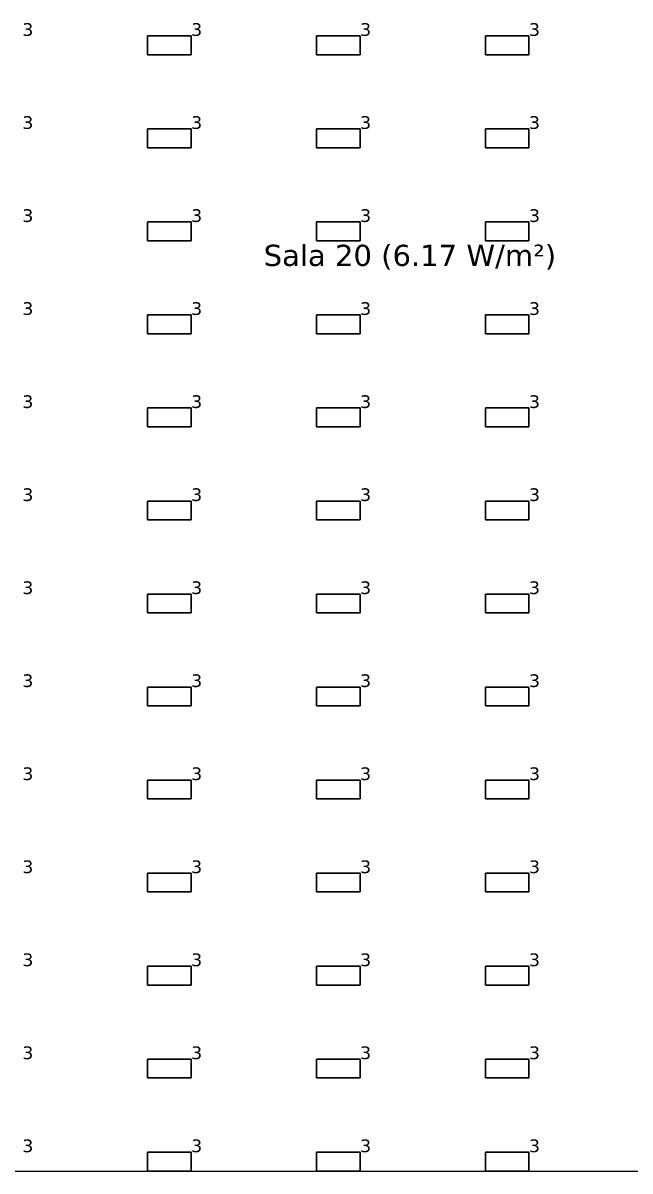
# Model space of a CAD drawing. Header units: inches. Extents: x 28 to 141, y 59 to 110.
# Drawn here: x 57.48 to 66.08, y 59.29 to 75.56 of the extents above; entities that cross this region are included whole.
import ezdxf

# ---------------------------------------------------------------- set-up
doc = ezdxf.new("R2010")
doc.units = ezdxf.units.IN
doc.header["$MEASUREMENT"] = 0
for name, color, linetype, true_color in [('DLX_BLD1_CALC', 3, 'Continuous', 0x00ff00), ('DLX_BLD1_DESC', 7, 'Continuous', 0x969696), ('DLX_BLD1_LUM', 7, 'Continuous', 0xffd400), ('DLX_BLD1_LUMKEY_IDX', 7, 'Continuous', 0x969696)]:
    doc.layers.add(name, color=color, linetype=linetype, true_color=true_color)
doc.styles.add('TableTextStyle', font='')
doc.styles.get('TableTextStyle').set_extended_font_data('VERDANA.TTF')

msp = doc.modelspace()

# ---------------------------------------------------------------- linework, layer by layer
at = {"layer": 'DLX_BLD1_CALC'}
msp.add_polyline3d([(45.358, 59.295, 0), (83.4, 59.295, 0)], dxfattribs=at)
at = {"layer": 'DLX_BLD1_LUM'}
for points in [[(59.243, 75.108, 0), (59.243, 75.375, 0)], [(59.243, 75.375, 0), (59.243, 75.375, 0)], [(59.243, 75.375, 0), (59.243, 75.108, 0)], [(59.243, 75.375, 0), (59.86, 75.375, 0)], [(59.86, 75.375, 0), (59.243, 75.375, 0)], [(59.243, 75.375, 0), (59.243, 75.375, 0)], [(59.243, 75.375, 0), (59.243, 75.108, 0)], [(59.86, 75.375, 0), (59.243, 75.375, 0)], [(59.243, 75.108, 0), (59.243, 75.375, 0)], [(59.243, 75.375, 0), (59.86, 75.375, 0)], [(59.86, 75.375, 0), (59.86, 75.108, 0)], [(59.86, 75.108, 0), (59.86, 75.375, 0)], [(59.86, 75.375, 0), (59.86, 75.375, 0)], [(59.86, 75.375, 0), (59.86, 75.375, 0)], [(59.86, 75.108, 0), (59.86, 75.375, 0)], [(59.86, 75.375, 0), (59.86, 75.108, 0)], [(61.637, 75.108, 0), (61.637, 75.375, 0)], [(61.637, 75.375, 0), (61.637, 75.375, 0)], [(61.637, 75.375, 0), (61.637, 75.108, 0)], [(61.637, 75.375, 0), (62.254, 75.375, 0)], [(62.254, 75.375, 0), (61.637, 75.375, 0)], [(61.637, 75.375, 0), (61.637, 75.375, 0)], [(61.637, 75.375, 0), (61.637, 75.108, 0)], [(62.254, 75.375, 0), (61.637, 75.375, 0)], [(61.637, 75.108, 0), (61.637, 75.375, 0)], [(61.637, 75.375, 0), (62.254, 75.375, 0)], [(62.254, 75.375, 0), (62.254, 75.108, 0)], [(62.254, 75.108, 0), (62.254, 75.375, 0)], [(62.254, 75.375, 0), (62.254, 75.375, 0)], [(62.254, 75.375, 0), (62.254, 75.375, 0)], [(62.254, 75.108, 0), (62.254, 75.375, 0)], [(62.254, 75.375, 0), (62.254, 75.108, 0)], [(64.03, 75.108, 0), (64.03, 75.375, 0)], [(64.03, 75.375, 0), (64.03, 75.375, 0)], [(64.03, 75.375, 0), (64.03, 75.108, 0)], [(64.03, 75.375, 0), (64.647, 75.375, 0)], [(64.647, 75.375, 0), (64.03, 75.375, 0)], [(64.03, 75.375, 0), (64.03, 75.375, 0)], [(64.03, 75.375, 0), (64.03, 75.108, 0)], [(64.647, 75.375, 0), (64.03, 75.375, 0)], [(64.03, 75.108, 0), (64.03, 75.375, 0)], [(64.03, 75.375, 0), (64.647, 75.375, 0)], [(64.647, 75.375, 0), (64.647, 75.108, 0)], [(64.647, 75.108, 0), (64.647, 75.375, 0)], [(64.647, 75.375, 0), (64.647, 75.375, 0)], [(64.647, 75.375, 0), (64.647, 75.375, 0)], [(64.647, 75.108, 0), (64.647, 75.375, 0)], [(64.647, 75.375, 0), (64.647, 75.108, 0)], [(59.86, 75.108, 0), (59.243, 75.108, 0)], [(59.243, 75.108, 0), (59.243, 75.108, 0)], [(59.243, 75.108, 0), (59.86, 75.108, 0)], [(59.243, 75.108, 0), (59.243, 75.108, 0)], [(59.243, 75.108, 0), (59.86, 75.108, 0)], [(59.86, 75.108, 0), (59.243, 75.108, 0)], [(59.86, 75.108, 0), (59.86, 75.108, 0)], [(59.86, 75.108, 0), (59.86, 75.108, 0)], [(62.254, 75.108, 0), (61.637, 75.108, 0)], [(61.637, 75.108, 0), (61.637, 75.108, 0)], [(61.637, 75.108, 0), (62.254, 75.108, 0)], [(61.637, 75.108, 0), (61.637, 75.108, 0)], [(61.637, 75.108, 0), (62.254, 75.108, 0)], [(62.254, 75.108, 0), (61.637, 75.108, 0)], [(62.254, 75.108, 0), (62.254, 75.108, 0)], [(62.254, 75.108, 0), (62.254, 75.108, 0)], [(64.647, 75.108, 0), (64.03, 75.108, 0)], [(64.03, 75.108, 0), (64.03, 75.108, 0)], [(64.03, 75.108, 0), (64.647, 75.108, 0)], [(64.03, 75.108, 0), (64.03, 75.108, 0)], [(64.03, 75.108, 0), (64.647, 75.108, 0)], [(64.647, 75.108, 0), (64.03, 75.108, 0)], [(64.647, 75.108, 0), (64.647, 75.108, 0)], [(64.647, 75.108, 0), (64.647, 75.108, 0)], [(59.243, 73.79, 0), (59.243, 74.057, 0)], [(59.243, 74.057, 0), (59.243, 74.057, 0)], [(59.243, 74.057, 0), (59.243, 73.79, 0)], [(59.243, 74.057, 0), (59.86, 74.057, 0)], [(59.86, 74.057, 0), (59.243, 74.057, 0)], [(59.243, 74.057, 0), (59.243, 74.057, 0)], [(59.243, 74.057, 0), (59.243, 73.79, 0)], [(59.86, 74.057, 0), (59.243, 74.057, 0)], [(59.243, 73.79, 0), (59.243, 74.057, 0)], [(59.243, 74.057, 0), (59.86, 74.057, 0)], [(59.86, 74.057, 0), (59.86, 73.79, 0)], [(59.86, 73.79, 0), (59.86, 74.057, 0)], [(59.86, 74.057, 0), (59.86, 74.057, 0)], [(59.86, 74.057, 0), (59.86, 74.057, 0)], [(59.86, 73.79, 0), (59.86, 74.057, 0)], [(59.86, 74.057, 0), (59.86, 73.79, 0)], [(61.637, 73.79, 0), (61.637, 74.057, 0)], [(61.637, 74.057, 0), (61.637, 74.057, 0)], [(61.637, 74.057, 0), (61.637, 73.79, 0)], [(61.637, 74.057, 0), (62.254, 74.057, 0)], [(62.254, 74.057, 0), (61.637, 74.057, 0)], [(61.637, 74.057, 0), (61.637, 74.057, 0)], [(61.637, 74.057, 0), (61.637, 73.79, 0)], [(62.254, 74.057, 0), (61.637, 74.057, 0)], [(61.637, 73.79, 0), (61.637, 74.057, 0)], [(61.637, 74.057, 0), (62.254, 74.057, 0)], [(62.254, 74.057, 0), (62.254, 73.79, 0)], [(62.254, 73.79, 0), (62.254, 74.057, 0)], [(62.254, 74.057, 0), (62.254, 74.057, 0)], [(62.254, 74.057, 0), (62.254, 74.057, 0)], [(62.254, 73.79, 0), (62.254, 74.057, 0)], [(62.254, 74.057, 0), (62.254, 73.79, 0)], [(64.03, 73.79, 0), (64.03, 74.057, 0)], [(64.03, 74.057, 0), (64.03, 74.057, 0)], [(64.03, 74.057, 0), (64.03, 73.79, 0)], [(64.03, 74.057, 0), (64.647, 74.057, 0)], [(64.647, 74.057, 0), (64.03, 74.057, 0)], [(64.03, 74.057, 0), (64.03, 74.057, 0)], [(64.03, 74.057, 0), (64.03, 73.79, 0)], [(64.647, 74.057, 0), (64.03, 74.057, 0)], [(64.03, 73.79, 0), (64.03, 74.057, 0)], [(64.03, 74.057, 0), (64.647, 74.057, 0)], [(64.647, 74.057, 0), (64.647, 73.79, 0)], [(64.647, 73.79, 0), (64.647, 74.057, 0)], [(64.647, 74.057, 0), (64.647, 74.057, 0)], [(64.647, 74.057, 0), (64.647, 74.057, 0)], [(64.647, 73.79, 0), (64.647, 74.057, 0)], [(64.647, 74.057, 0), (64.647, 73.79, 0)], [(59.86, 73.79, 0), (59.243, 73.79, 0)], [(59.243, 73.79, 0), (59.243, 73.79, 0)], [(59.243, 73.79, 0), (59.86, 73.79, 0)], [(59.243, 73.79, 0), (59.243, 73.79, 0)], [(59.243, 73.79, 0), (59.86, 73.79, 0)], [(59.86, 73.79, 0), (59.243, 73.79, 0)], [(59.86, 73.79, 0), (59.86, 73.79, 0)], [(59.86, 73.79, 0), (59.86, 73.79, 0)], [(62.254, 73.79, 0), (61.637, 73.79, 0)], [(61.637, 73.79, 0), (61.637, 73.79, 0)], [(61.637, 73.79, 0), (62.254, 73.79, 0)], [(61.637, 73.79, 0), (61.637, 73.79, 0)], [(61.637, 73.79, 0), (62.254, 73.79, 0)], [(62.254, 73.79, 0), (61.637, 73.79, 0)], [(62.254, 73.79, 0), (62.254, 73.79, 0)], [(62.254, 73.79, 0), (62.254, 73.79, 0)], [(64.647, 73.79, 0), (64.03, 73.79, 0)], [(64.03, 73.79, 0), (64.03, 73.79, 0)], [(64.03, 73.79, 0), (64.647, 73.79, 0)], [(64.03, 73.79, 0), (64.03, 73.79, 0)], [(64.03, 73.79, 0), (64.647, 73.79, 0)], [(64.647, 73.79, 0), (64.03, 73.79, 0)], [(64.647, 73.79, 0), (64.647, 73.79, 0)], [(64.647, 73.79, 0), (64.647, 73.79, 0)], [(59.243, 72.472, 0), (59.243, 72.739, 0)], [(59.243, 72.739, 0), (59.243, 72.739, 0)], [(59.243, 72.739, 0), (59.243, 72.472, 0)], [(59.243, 72.739, 0), (59.86, 72.739, 0)], [(59.86, 72.739, 0), (59.243, 72.739, 0)], [(59.243, 72.739, 0), (59.243, 72.739, 0)], [(59.243, 72.739, 0), (59.243, 72.472, 0)], [(59.86, 72.739, 0), (59.243, 72.739, 0)], [(59.243, 72.472, 0), (59.243, 72.739, 0)], [(59.243, 72.739, 0), (59.86, 72.739, 0)], [(59.86, 72.739, 0), (59.86, 72.472, 0)], [(59.86, 72.472, 0), (59.86, 72.739, 0)], [(59.86, 72.739, 0), (59.86, 72.739, 0)], [(59.86, 72.739, 0), (59.86, 72.739, 0)], [(59.86, 72.472, 0), (59.86, 72.739, 0)], [(59.86, 72.739, 0), (59.86, 72.472, 0)], [(61.637, 72.472, 0), (61.637, 72.739, 0)], [(61.637, 72.739, 0), (61.637, 72.739, 0)], [(61.637, 72.739, 0), (61.637, 72.472, 0)], [(61.637, 72.739, 0), (62.254, 72.739, 0)], [(62.254, 72.739, 0), (61.637, 72.739, 0)], [(61.637, 72.739, 0), (61.637, 72.739, 0)], [(61.637, 72.739, 0), (61.637, 72.472, 0)], [(62.254, 72.739, 0), (61.637, 72.739, 0)], [(61.637, 72.472, 0), (61.637, 72.739, 0)], [(61.637, 72.739, 0), (62.254, 72.739, 0)], [(62.254, 72.739, 0), (62.254, 72.472, 0)], [(62.254, 72.472, 0), (62.254, 72.739, 0)], [(62.254, 72.739, 0), (62.254, 72.739, 0)], [(62.254, 72.739, 0), (62.254, 72.739, 0)], [(62.254, 72.472, 0), (62.254, 72.739, 0)], [(62.254, 72.739, 0), (62.254, 72.472, 0)], [(64.03, 72.472, 0), (64.03, 72.739, 0)], [(64.03, 72.739, 0), (64.03, 72.739, 0)], [(64.03, 72.739, 0), (64.03, 72.472, 0)], [(64.03, 72.739, 0), (64.647, 72.739, 0)], [(64.647, 72.739, 0), (64.03, 72.739, 0)], [(64.03, 72.739, 0), (64.03, 72.739, 0)], [(64.03, 72.739, 0), (64.03, 72.472, 0)], [(64.647, 72.739, 0), (64.03, 72.739, 0)], [(64.03, 72.472, 0), (64.03, 72.739, 0)], [(64.03, 72.739, 0), (64.647, 72.739, 0)], [(64.647, 72.739, 0), (64.647, 72.472, 0)], [(64.647, 72.472, 0), (64.647, 72.739, 0)], [(64.647, 72.739, 0), (64.647, 72.739, 0)], [(64.647, 72.739, 0), (64.647, 72.739, 0)], [(64.647, 72.472, 0), (64.647, 72.739, 0)], [(64.647, 72.739, 0), (64.647, 72.472, 0)], [(59.86, 72.472, 0), (59.243, 72.472, 0)], [(59.243, 72.472, 0), (59.243, 72.472, 0)], [(59.243, 72.472, 0), (59.86, 72.472, 0)], [(59.243, 72.472, 0), (59.243, 72.472, 0)], [(59.243, 72.472, 0), (59.86, 72.472, 0)], [(59.86, 72.472, 0), (59.243, 72.472, 0)], [(59.86, 72.472, 0), (59.86, 72.472, 0)], [(59.86, 72.472, 0), (59.86, 72.472, 0)], [(62.254, 72.472, 0), (61.637, 72.472, 0)], [(61.637, 72.472, 0), (61.637, 72.472, 0)], [(61.637, 72.472, 0), (62.254, 72.472, 0)], [(61.637, 72.472, 0), (61.637, 72.472, 0)], [(61.637, 72.472, 0), (62.254, 72.472, 0)], [(62.254, 72.472, 0), (61.637, 72.472, 0)], [(62.254, 72.472, 0), (62.254, 72.472, 0)], [(62.254, 72.472, 0), (62.254, 72.472, 0)], [(64.647, 72.472, 0), (64.03, 72.472, 0)], [(64.03, 72.472, 0), (64.03, 72.472, 0)], [(64.03, 72.472, 0), (64.647, 72.472, 0)], [(64.03, 72.472, 0), (64.03, 72.472, 0)], [(64.03, 72.472, 0), (64.647, 72.472, 0)], [(64.647, 72.472, 0), (64.03, 72.472, 0)], [(64.647, 72.472, 0), (64.647, 72.472, 0)], [(64.647, 72.472, 0), (64.647, 72.472, 0)], [(59.243, 71.155, 0), (59.243, 71.422, 0)], [(59.243, 71.422, 0), (59.243, 71.422, 0)], [(59.243, 71.422, 0), (59.243, 71.155, 0)], [(59.243, 71.422, 0), (59.86, 71.422, 0)], [(59.86, 71.422, 0), (59.243, 71.422, 0)], [(59.243, 71.422, 0), (59.243, 71.422, 0)], [(59.243, 71.422, 0), (59.243, 71.155, 0)], [(59.86, 71.422, 0), (59.243, 71.422, 0)], [(59.243, 71.155, 0), (59.243, 71.422, 0)], [(59.243, 71.422, 0), (59.86, 71.422, 0)], [(59.86, 71.422, 0), (59.86, 71.155, 0)], [(59.86, 71.155, 0), (59.86, 71.422, 0)], [(59.86, 71.422, 0), (59.86, 71.422, 0)], [(59.86, 71.422, 0), (59.86, 71.422, 0)], [(59.86, 71.155, 0), (59.86, 71.422, 0)], [(59.86, 71.422, 0), (59.86, 71.155, 0)], [(61.637, 71.155, 0), (61.637, 71.422, 0)], [(61.637, 71.422, 0), (61.637, 71.422, 0)], [(61.637, 71.422, 0), (61.637, 71.155, 0)], [(61.637, 71.422, 0), (62.254, 71.422, 0)], [(62.254, 71.422, 0), (61.637, 71.422, 0)], [(61.637, 71.422, 0), (61.637, 71.422, 0)], [(61.637, 71.422, 0), (61.637, 71.155, 0)], [(62.254, 71.422, 0), (61.637, 71.422, 0)], [(61.637, 71.155, 0), (61.637, 71.422, 0)], [(61.637, 71.422, 0), (62.254, 71.422, 0)], [(62.254, 71.422, 0), (62.254, 71.155, 0)], [(62.254, 71.155, 0), (62.254, 71.422, 0)], [(62.254, 71.422, 0), (62.254, 71.422, 0)], [(62.254, 71.422, 0), (62.254, 71.422, 0)], [(62.254, 71.155, 0), (62.254, 71.422, 0)], [(62.254, 71.422, 0), (62.254, 71.155, 0)], [(64.03, 71.155, 0), (64.03, 71.422, 0)], [(64.03, 71.422, 0), (64.03, 71.422, 0)], [(64.03, 71.422, 0), (64.03, 71.155, 0)], [(64.03, 71.422, 0), (64.647, 71.422, 0)], [(64.647, 71.422, 0), (64.03, 71.422, 0)], [(64.03, 71.422, 0), (64.03, 71.422, 0)], [(64.03, 71.422, 0), (64.03, 71.155, 0)], [(64.647, 71.422, 0), (64.03, 71.422, 0)], [(64.03, 71.155, 0), (64.03, 71.422, 0)], [(64.03, 71.422, 0), (64.647, 71.422, 0)], [(64.647, 71.422, 0), (64.647, 71.155, 0)], [(64.647, 71.155, 0), (64.647, 71.422, 0)], [(64.647, 71.422, 0), (64.647, 71.422, 0)], [(64.647, 71.422, 0), (64.647, 71.422, 0)], [(64.647, 71.155, 0), (64.647, 71.422, 0)], [(64.647, 71.422, 0), (64.647, 71.155, 0)], [(59.86, 71.155, 0), (59.243, 71.155, 0)], [(59.243, 71.155, 0), (59.243, 71.155, 0)], [(59.243, 71.155, 0), (59.86, 71.155, 0)], [(59.243, 71.155, 0), (59.243, 71.155, 0)], [(59.243, 71.155, 0), (59.86, 71.155, 0)], [(59.86, 71.155, 0), (59.243, 71.155, 0)], [(59.86, 71.155, 0), (59.86, 71.155, 0)], [(59.86, 71.155, 0), (59.86, 71.155, 0)], [(62.254, 71.155, 0), (61.637, 71.155, 0)], [(61.637, 71.155, 0), (61.637, 71.155, 0)], [(61.637, 71.155, 0), (62.254, 71.155, 0)], [(61.637, 71.155, 0), (61.637, 71.155, 0)], [(61.637, 71.155, 0), (62.254, 71.155, 0)], [(62.254, 71.155, 0), (61.637, 71.155, 0)], [(62.254, 71.155, 0), (62.254, 71.155, 0)], [(62.254, 71.155, 0), (62.254, 71.155, 0)], [(64.647, 71.155, 0), (64.03, 71.155, 0)], [(64.03, 71.155, 0), (64.03, 71.155, 0)], [(64.03, 71.155, 0), (64.647, 71.155, 0)], [(64.03, 71.155, 0), (64.03, 71.155, 0)], [(64.03, 71.155, 0), (64.647, 71.155, 0)], [(64.647, 71.155, 0), (64.03, 71.155, 0)], [(64.647, 71.155, 0), (64.647, 71.155, 0)], [(64.647, 71.155, 0), (64.647, 71.155, 0)], [(59.243, 69.837, 0), (59.243, 70.104, 0)], [(59.243, 70.104, 0), (59.243, 70.104, 0)], [(59.243, 70.104, 0), (59.243, 69.837, 0)], [(59.243, 70.104, 0), (59.86, 70.104, 0)], [(59.86, 70.104, 0), (59.243, 70.104, 0)], [(59.243, 70.104, 0), (59.243, 70.104, 0)], [(59.243, 70.104, 0), (59.243, 69.837, 0)], [(59.86, 70.104, 0), (59.243, 70.104, 0)], [(59.243, 69.837, 0), (59.243, 70.104, 0)], [(59.243, 70.104, 0), (59.86, 70.104, 0)], [(59.86, 70.104, 0), (59.86, 69.837, 0)], [(59.86, 69.837, 0), (59.86, 70.104, 0)], [(59.86, 70.104, 0), (59.86, 70.104, 0)], [(59.86, 70.104, 0), (59.86, 70.104, 0)], [(59.86, 69.837, 0), (59.86, 70.104, 0)], [(59.86, 70.104, 0), (59.86, 69.837, 0)], [(61.637, 69.837, 0), (61.637, 70.104, 0)], [(61.637, 70.104, 0), (61.637, 70.104, 0)], [(61.637, 70.104, 0), (61.637, 69.837, 0)], [(61.637, 70.104, 0), (62.254, 70.104, 0)], [(62.254, 70.104, 0), (61.637, 70.104, 0)], [(61.637, 70.104, 0), (61.637, 70.104, 0)], [(61.637, 70.104, 0), (61.637, 69.837, 0)], [(62.254, 70.104, 0), (61.637, 70.104, 0)], [(61.637, 69.837, 0), (61.637, 70.104, 0)], [(61.637, 70.104, 0), (62.254, 70.104, 0)], [(62.254, 70.104, 0), (62.254, 69.837, 0)], [(62.254, 69.837, 0), (62.254, 70.104, 0)], [(62.254, 70.104, 0), (62.254, 70.104, 0)], [(62.254, 70.104, 0), (62.254, 70.104, 0)], [(62.254, 69.837, 0), (62.254, 70.104, 0)], [(62.254, 70.104, 0), (62.254, 69.837, 0)], [(64.03, 69.837, 0), (64.03, 70.104, 0)], [(64.03, 70.104, 0), (64.03, 70.104, 0)], [(64.03, 70.104, 0), (64.03, 69.837, 0)], [(64.03, 70.104, 0), (64.647, 70.104, 0)], [(64.647, 70.104, 0), (64.03, 70.104, 0)], [(64.03, 70.104, 0), (64.03, 70.104, 0)], [(64.03, 70.104, 0), (64.03, 69.837, 0)], [(64.647, 70.104, 0), (64.03, 70.104, 0)], [(64.03, 69.837, 0), (64.03, 70.104, 0)], [(64.03, 70.104, 0), (64.647, 70.104, 0)], [(64.647, 70.104, 0), (64.647, 69.837, 0)], [(64.647, 69.837, 0), (64.647, 70.104, 0)], [(64.647, 70.104, 0), (64.647, 70.104, 0)], [(64.647, 70.104, 0), (64.647, 70.104, 0)], [(64.647, 69.837, 0), (64.647, 70.104, 0)], [(64.647, 70.104, 0), (64.647, 69.837, 0)], [(59.86, 69.837, 0), (59.243, 69.837, 0)], [(59.243, 69.837, 0), (59.243, 69.837, 0)], [(59.243, 69.837, 0), (59.86, 69.837, 0)], [(59.243, 69.837, 0), (59.243, 69.837, 0)], [(59.243, 69.837, 0), (59.86, 69.837, 0)], [(59.86, 69.837, 0), (59.243, 69.837, 0)], [(59.86, 69.837, 0), (59.86, 69.837, 0)], [(59.86, 69.837, 0), (59.86, 69.837, 0)], [(62.254, 69.837, 0), (61.637, 69.837, 0)], [(61.637, 69.837, 0), (61.637, 69.837, 0)], [(61.637, 69.837, 0), (62.254, 69.837, 0)], [(61.637, 69.837, 0), (61.637, 69.837, 0)], [(61.637, 69.837, 0), (62.254, 69.837, 0)], [(62.254, 69.837, 0), (61.637, 69.837, 0)], [(62.254, 69.837, 0), (62.254, 69.837, 0)], [(62.254, 69.837, 0), (62.254, 69.837, 0)], [(64.647, 69.837, 0), (64.03, 69.837, 0)], [(64.03, 69.837, 0), (64.03, 69.837, 0)], [(64.03, 69.837, 0), (64.647, 69.837, 0)], [(64.03, 69.837, 0), (64.03, 69.837, 0)], [(64.03, 69.837, 0), (64.647, 69.837, 0)], [(64.647, 69.837, 0), (64.03, 69.837, 0)], [(64.647, 69.837, 0), (64.647, 69.837, 0)], [(64.647, 69.837, 0), (64.647, 69.837, 0)], [(59.243, 68.519, 0), (59.243, 68.786, 0)], [(59.243, 68.786, 0), (59.243, 68.786, 0)], [(59.243, 68.786, 0), (59.243, 68.519, 0)], [(59.243, 68.786, 0), (59.86, 68.786, 0)], [(59.86, 68.786, 0), (59.243, 68.786, 0)], [(59.243, 68.786, 0), (59.243, 68.786, 0)], [(59.243, 68.786, 0), (59.243, 68.519, 0)], [(59.86, 68.786, 0), (59.243, 68.786, 0)], [(59.243, 68.519, 0), (59.243, 68.786, 0)], [(59.243, 68.786, 0), (59.86, 68.786, 0)], [(59.86, 68.786, 0), (59.86, 68.519, 0)], [(59.86, 68.519, 0), (59.86, 68.786, 0)], [(59.86, 68.786, 0), (59.86, 68.786, 0)], [(59.86, 68.786, 0), (59.86, 68.786, 0)], [(59.86, 68.519, 0), (59.86, 68.786, 0)], [(59.86, 68.786, 0), (59.86, 68.519, 0)], [(61.637, 68.519, 0), (61.637, 68.786, 0)], [(61.637, 68.786, 0), (61.637, 68.786, 0)], [(61.637, 68.786, 0), (61.637, 68.519, 0)], [(61.637, 68.786, 0), (62.254, 68.786, 0)], [(62.254, 68.786, 0), (61.637, 68.786, 0)], [(61.637, 68.786, 0), (61.637, 68.786, 0)], [(61.637, 68.786, 0), (61.637, 68.519, 0)], [(62.254, 68.786, 0), (61.637, 68.786, 0)], [(61.637, 68.519, 0), (61.637, 68.786, 0)], [(61.637, 68.786, 0), (62.254, 68.786, 0)], [(62.254, 68.786, 0), (62.254, 68.519, 0)], [(62.254, 68.519, 0), (62.254, 68.786, 0)], [(62.254, 68.786, 0), (62.254, 68.786, 0)], [(62.254, 68.786, 0), (62.254, 68.786, 0)], [(62.254, 68.519, 0), (62.254, 68.786, 0)], [(62.254, 68.786, 0), (62.254, 68.519, 0)], [(64.03, 68.519, 0), (64.03, 68.786, 0)], [(64.03, 68.786, 0), (64.03, 68.786, 0)], [(64.03, 68.786, 0), (64.03, 68.519, 0)], [(64.03, 68.786, 0), (64.647, 68.786, 0)], [(64.647, 68.786, 0), (64.03, 68.786, 0)], [(64.03, 68.786, 0), (64.03, 68.786, 0)], [(64.03, 68.786, 0), (64.03, 68.519, 0)], [(64.647, 68.786, 0), (64.03, 68.786, 0)], [(64.03, 68.519, 0), (64.03, 68.786, 0)], [(64.03, 68.786, 0), (64.647, 68.786, 0)], [(64.647, 68.786, 0), (64.647, 68.519, 0)], [(64.647, 68.519, 0), (64.647, 68.786, 0)], [(64.647, 68.786, 0), (64.647, 68.786, 0)], [(64.647, 68.786, 0), (64.647, 68.786, 0)], [(64.647, 68.519, 0), (64.647, 68.786, 0)], [(64.647, 68.786, 0), (64.647, 68.519, 0)], [(59.86, 68.519, 0), (59.243, 68.519, 0)], [(59.243, 68.519, 0), (59.243, 68.519, 0)], [(59.243, 68.519, 0), (59.86, 68.519, 0)], [(59.243, 68.519, 0), (59.243, 68.519, 0)], [(59.243, 68.519, 0), (59.86, 68.519, 0)], [(59.86, 68.519, 0), (59.243, 68.519, 0)], [(59.86, 68.519, 0), (59.86, 68.519, 0)], [(59.86, 68.519, 0), (59.86, 68.519, 0)], [(62.254, 68.519, 0), (61.637, 68.519, 0)], [(61.637, 68.519, 0), (61.637, 68.519, 0)], [(61.637, 68.519, 0), (62.254, 68.519, 0)], [(61.637, 68.519, 0), (61.637, 68.519, 0)], [(61.637, 68.519, 0), (62.254, 68.519, 0)], [(62.254, 68.519, 0), (61.637, 68.519, 0)], [(62.254, 68.519, 0), (62.254, 68.519, 0)], [(62.254, 68.519, 0), (62.254, 68.519, 0)], [(64.647, 68.519, 0), (64.03, 68.519, 0)], [(64.03, 68.519, 0), (64.03, 68.519, 0)], [(64.03, 68.519, 0), (64.647, 68.519, 0)], [(64.03, 68.519, 0), (64.03, 68.519, 0)], [(64.03, 68.519, 0), (64.647, 68.519, 0)], [(64.647, 68.519, 0), (64.03, 68.519, 0)], [(64.647, 68.519, 0), (64.647, 68.519, 0)], [(64.647, 68.519, 0), (64.647, 68.519, 0)], [(59.243, 67.201, 0), (59.243, 67.468, 0)], [(59.243, 67.468, 0), (59.243, 67.468, 0)], [(59.243, 67.468, 0), (59.243, 67.201, 0)], [(59.243, 67.468, 0), (59.86, 67.468, 0)], [(59.86, 67.468, 0), (59.243, 67.468, 0)], [(59.243, 67.468, 0), (59.243, 67.468, 0)], [(59.243, 67.468, 0), (59.243, 67.201, 0)], [(59.86, 67.468, 0), (59.243, 67.468, 0)], [(59.243, 67.201, 0), (59.243, 67.468, 0)], [(59.243, 67.468, 0), (59.86, 67.468, 0)], [(59.86, 67.468, 0), (59.86, 67.201, 0)], [(59.86, 67.201, 0), (59.86, 67.468, 0)], [(59.86, 67.468, 0), (59.86, 67.468, 0)], [(59.86, 67.468, 0), (59.86, 67.468, 0)], [(59.86, 67.201, 0), (59.86, 67.468, 0)], [(59.86, 67.468, 0), (59.86, 67.201, 0)], [(61.637, 67.201, 0), (61.637, 67.468, 0)], [(61.637, 67.468, 0), (61.637, 67.468, 0)], [(61.637, 67.468, 0), (61.637, 67.201, 0)], [(61.637, 67.468, 0), (62.254, 67.468, 0)], [(62.254, 67.468, 0), (61.637, 67.468, 0)], [(61.637, 67.468, 0), (61.637, 67.468, 0)], [(61.637, 67.468, 0), (61.637, 67.201, 0)], [(62.254, 67.468, 0), (61.637, 67.468, 0)], [(61.637, 67.201, 0), (61.637, 67.468, 0)], [(61.637, 67.468, 0), (62.254, 67.468, 0)], [(62.254, 67.468, 0), (62.254, 67.201, 0)], [(62.254, 67.201, 0), (62.254, 67.468, 0)], [(62.254, 67.468, 0), (62.254, 67.468, 0)], [(62.254, 67.468, 0), (62.254, 67.468, 0)], [(62.254, 67.201, 0), (62.254, 67.468, 0)], [(62.254, 67.468, 0), (62.254, 67.201, 0)], [(64.03, 67.201, 0), (64.03, 67.468, 0)], [(64.03, 67.468, 0), (64.03, 67.468, 0)], [(64.03, 67.468, 0), (64.03, 67.201, 0)], [(64.03, 67.468, 0), (64.647, 67.468, 0)], [(64.647, 67.468, 0), (64.03, 67.468, 0)], [(64.03, 67.468, 0), (64.03, 67.468, 0)], [(64.03, 67.468, 0), (64.03, 67.201, 0)], [(64.647, 67.468, 0), (64.03, 67.468, 0)], [(64.03, 67.201, 0), (64.03, 67.468, 0)], [(64.03, 67.468, 0), (64.647, 67.468, 0)], [(64.647, 67.468, 0), (64.647, 67.201, 0)], [(64.647, 67.201, 0), (64.647, 67.468, 0)], [(64.647, 67.468, 0), (64.647, 67.468, 0)], [(64.647, 67.468, 0), (64.647, 67.468, 0)], [(64.647, 67.201, 0), (64.647, 67.468, 0)], [(64.647, 67.468, 0), (64.647, 67.201, 0)], [(59.86, 67.201, 0), (59.243, 67.201, 0)], [(59.243, 67.201, 0), (59.243, 67.201, 0)], [(59.243, 67.201, 0), (59.86, 67.201, 0)], [(59.243, 67.201, 0), (59.243, 67.201, 0)], [(59.243, 67.201, 0), (59.86, 67.201, 0)], [(59.86, 67.201, 0), (59.243, 67.201, 0)], [(59.86, 67.201, 0), (59.86, 67.201, 0)], [(59.86, 67.201, 0), (59.86, 67.201, 0)], [(62.254, 67.201, 0), (61.637, 67.201, 0)], [(61.637, 67.201, 0), (61.637, 67.201, 0)], [(61.637, 67.201, 0), (62.254, 67.201, 0)], [(61.637, 67.201, 0), (61.637, 67.201, 0)], [(61.637, 67.201, 0), (62.254, 67.201, 0)], [(62.254, 67.201, 0), (61.637, 67.201, 0)], [(62.254, 67.201, 0), (62.254, 67.201, 0)], [(62.254, 67.201, 0), (62.254, 67.201, 0)], [(64.647, 67.201, 0), (64.03, 67.201, 0)], [(64.03, 67.201, 0), (64.03, 67.201, 0)], [(64.03, 67.201, 0), (64.647, 67.201, 0)], [(64.03, 67.201, 0), (64.03, 67.201, 0)], [(64.03, 67.201, 0), (64.647, 67.201, 0)], [(64.647, 67.201, 0), (64.03, 67.201, 0)], [(64.647, 67.201, 0), (64.647, 67.201, 0)], [(64.647, 67.201, 0), (64.647, 67.201, 0)], [(59.243, 65.884, 0), (59.243, 66.151, 0)], [(59.243, 66.151, 0), (59.243, 66.151, 0)], [(59.243, 66.151, 0), (59.243, 65.884, 0)], [(59.243, 66.151, 0), (59.86, 66.151, 0)], [(59.86, 66.151, 0), (59.243, 66.151, 0)], [(59.243, 66.151, 0), (59.243, 66.151, 0)], [(59.243, 66.151, 0), (59.243, 65.884, 0)], [(59.86, 66.151, 0), (59.243, 66.151, 0)], [(59.243, 65.884, 0), (59.243, 66.151, 0)], [(59.243, 66.151, 0), (59.86, 66.151, 0)], [(59.86, 66.151, 0), (59.86, 65.884, 0)], [(59.86, 65.884, 0), (59.86, 66.151, 0)], [(59.86, 66.151, 0), (59.86, 66.151, 0)], [(59.86, 66.151, 0), (59.86, 66.151, 0)], [(59.86, 65.884, 0), (59.86, 66.151, 0)], [(59.86, 66.151, 0), (59.86, 65.884, 0)], [(61.637, 65.884, 0), (61.637, 66.151, 0)], [(61.637, 66.151, 0), (61.637, 66.151, 0)], [(61.637, 66.151, 0), (61.637, 65.884, 0)], [(61.637, 66.151, 0), (62.254, 66.151, 0)], [(62.254, 66.151, 0), (61.637, 66.151, 0)], [(61.637, 66.151, 0), (61.637, 66.151, 0)], [(61.637, 66.151, 0), (61.637, 65.884, 0)], [(62.254, 66.151, 0), (61.637, 66.151, 0)], [(61.637, 65.884, 0), (61.637, 66.151, 0)], [(61.637, 66.151, 0), (62.254, 66.151, 0)], [(62.254, 66.151, 0), (62.254, 65.884, 0)], [(62.254, 65.884, 0), (62.254, 66.151, 0)], [(62.254, 66.151, 0), (62.254, 66.151, 0)], [(62.254, 66.151, 0), (62.254, 66.151, 0)], [(62.254, 65.884, 0), (62.254, 66.151, 0)], [(62.254, 66.151, 0), (62.254, 65.884, 0)], [(64.03, 65.884, 0), (64.03, 66.151, 0)], [(64.03, 66.151, 0), (64.03, 66.151, 0)], [(64.03, 66.151, 0), (64.03, 65.884, 0)], [(64.03, 66.151, 0), (64.647, 66.151, 0)], [(64.647, 66.151, 0), (64.03, 66.151, 0)], [(64.03, 66.151, 0), (64.03, 66.151, 0)], [(64.03, 66.151, 0), (64.03, 65.884, 0)], [(64.647, 66.151, 0), (64.03, 66.151, 0)], [(64.03, 65.884, 0), (64.03, 66.151, 0)], [(64.03, 66.151, 0), (64.647, 66.151, 0)], [(64.647, 66.151, 0), (64.647, 65.884, 0)], [(64.647, 65.884, 0), (64.647, 66.151, 0)], [(64.647, 66.151, 0), (64.647, 66.151, 0)], [(64.647, 66.151, 0), (64.647, 66.151, 0)], [(64.647, 65.884, 0), (64.647, 66.151, 0)], [(64.647, 66.151, 0), (64.647, 65.884, 0)], [(59.86, 65.884, 0), (59.243, 65.884, 0)], [(59.243, 65.884, 0), (59.243, 65.884, 0)], [(59.243, 65.884, 0), (59.86, 65.884, 0)], [(59.243, 65.884, 0), (59.243, 65.884, 0)], [(59.243, 65.884, 0), (59.86, 65.884, 0)], [(59.86, 65.884, 0), (59.243, 65.884, 0)], [(59.86, 65.884, 0), (59.86, 65.884, 0)], [(59.86, 65.884, 0), (59.86, 65.884, 0)], [(62.254, 65.884, 0), (61.637, 65.884, 0)], [(61.637, 65.884, 0), (61.637, 65.884, 0)], [(61.637, 65.884, 0), (62.254, 65.884, 0)], [(61.637, 65.884, 0), (61.637, 65.884, 0)], [(61.637, 65.884, 0), (62.254, 65.884, 0)], [(62.254, 65.884, 0), (61.637, 65.884, 0)], [(62.254, 65.884, 0), (62.254, 65.884, 0)], [(62.254, 65.884, 0), (62.254, 65.884, 0)], [(64.647, 65.884, 0), (64.03, 65.884, 0)], [(64.03, 65.884, 0), (64.03, 65.884, 0)], [(64.03, 65.884, 0), (64.647, 65.884, 0)], [(64.03, 65.884, 0), (64.03, 65.884, 0)], [(64.03, 65.884, 0), (64.647, 65.884, 0)], [(64.647, 65.884, 0), (64.03, 65.884, 0)], [(64.647, 65.884, 0), (64.647, 65.884, 0)], [(64.647, 65.884, 0), (64.647, 65.884, 0)], [(59.243, 64.566, 0), (59.243, 64.833, 0)], [(59.243, 64.833, 0), (59.243, 64.833, 0)], [(59.243, 64.833, 0), (59.243, 64.566, 0)], [(59.243, 64.833, 0), (59.86, 64.833, 0)], [(59.86, 64.833, 0), (59.243, 64.833, 0)], [(59.243, 64.833, 0), (59.243, 64.833, 0)], [(59.243, 64.833, 0), (59.243, 64.566, 0)], [(59.86, 64.833, 0), (59.243, 64.833, 0)], [(59.243, 64.566, 0), (59.243, 64.833, 0)], [(59.243, 64.833, 0), (59.86, 64.833, 0)], [(59.86, 64.833, 0), (59.86, 64.566, 0)], [(59.86, 64.566, 0), (59.86, 64.833, 0)], [(59.86, 64.833, 0), (59.86, 64.833, 0)], [(59.86, 64.833, 0), (59.86, 64.833, 0)], [(59.86, 64.566, 0), (59.86, 64.833, 0)], [(59.86, 64.833, 0), (59.86, 64.566, 0)], [(61.637, 64.566, 0), (61.637, 64.833, 0)], [(61.637, 64.833, 0), (61.637, 64.833, 0)], [(61.637, 64.833, 0), (61.637, 64.566, 0)], [(61.637, 64.833, 0), (62.254, 64.833, 0)], [(62.254, 64.833, 0), (61.637, 64.833, 0)], [(61.637, 64.833, 0), (61.637, 64.833, 0)], [(61.637, 64.833, 0), (61.637, 64.566, 0)], [(62.254, 64.833, 0), (61.637, 64.833, 0)], [(61.637, 64.566, 0), (61.637, 64.833, 0)], [(61.637, 64.833, 0), (62.254, 64.833, 0)], [(62.254, 64.833, 0), (62.254, 64.566, 0)], [(62.254, 64.566, 0), (62.254, 64.833, 0)], [(62.254, 64.833, 0), (62.254, 64.833, 0)], [(62.254, 64.833, 0), (62.254, 64.833, 0)], [(62.254, 64.566, 0), (62.254, 64.833, 0)], [(62.254, 64.833, 0), (62.254, 64.566, 0)], [(64.03, 64.566, 0), (64.03, 64.833, 0)], [(64.03, 64.833, 0), (64.03, 64.833, 0)], [(64.03, 64.833, 0), (64.03, 64.566, 0)], [(64.03, 64.833, 0), (64.647, 64.833, 0)], [(64.647, 64.833, 0), (64.03, 64.833, 0)], [(64.03, 64.833, 0), (64.03, 64.833, 0)], [(64.03, 64.833, 0), (64.03, 64.566, 0)], [(64.647, 64.833, 0), (64.03, 64.833, 0)], [(64.03, 64.566, 0), (64.03, 64.833, 0)], [(64.03, 64.833, 0), (64.647, 64.833, 0)], [(64.647, 64.833, 0), (64.647, 64.566, 0)], [(64.647, 64.566, 0), (64.647, 64.833, 0)], [(64.647, 64.833, 0), (64.647, 64.833, 0)], [(64.647, 64.833, 0), (64.647, 64.833, 0)], [(64.647, 64.566, 0), (64.647, 64.833, 0)], [(64.647, 64.833, 0), (64.647, 64.566, 0)], [(59.86, 64.566, 0), (59.243, 64.566, 0)], [(59.243, 64.566, 0), (59.243, 64.566, 0)], [(59.243, 64.566, 0), (59.86, 64.566, 0)], [(59.243, 64.566, 0), (59.243, 64.566, 0)], [(59.243, 64.566, 0), (59.86, 64.566, 0)], [(59.86, 64.566, 0), (59.243, 64.566, 0)], [(59.86, 64.566, 0), (59.86, 64.566, 0)], [(59.86, 64.566, 0), (59.86, 64.566, 0)], [(62.254, 64.566, 0), (61.637, 64.566, 0)], [(61.637, 64.566, 0), (61.637, 64.566, 0)], [(61.637, 64.566, 0), (62.254, 64.566, 0)], [(61.637, 64.566, 0), (61.637, 64.566, 0)], [(61.637, 64.566, 0), (62.254, 64.566, 0)], [(62.254, 64.566, 0), (61.637, 64.566, 0)], [(62.254, 64.566, 0), (62.254, 64.566, 0)], [(62.254, 64.566, 0), (62.254, 64.566, 0)], [(64.647, 64.566, 0), (64.03, 64.566, 0)], [(64.03, 64.566, 0), (64.03, 64.566, 0)], [(64.03, 64.566, 0), (64.647, 64.566, 0)], [(64.03, 64.566, 0), (64.03, 64.566, 0)], [(64.03, 64.566, 0), (64.647, 64.566, 0)], [(64.647, 64.566, 0), (64.03, 64.566, 0)], [(64.647, 64.566, 0), (64.647, 64.566, 0)], [(64.647, 64.566, 0), (64.647, 64.566, 0)], [(59.243, 63.248, 0), (59.243, 63.515, 0)], [(59.243, 63.515, 0), (59.243, 63.515, 0)], [(59.243, 63.515, 0), (59.243, 63.248, 0)], [(59.243, 63.515, 0), (59.86, 63.515, 0)], [(59.86, 63.515, 0), (59.243, 63.515, 0)], [(59.243, 63.515, 0), (59.243, 63.515, 0)], [(59.243, 63.515, 0), (59.243, 63.248, 0)], [(59.86, 63.515, 0), (59.243, 63.515, 0)], [(59.243, 63.248, 0), (59.243, 63.515, 0)], [(59.243, 63.515, 0), (59.86, 63.515, 0)], [(59.86, 63.515, 0), (59.86, 63.248, 0)], [(59.86, 63.248, 0), (59.86, 63.515, 0)], [(59.86, 63.515, 0), (59.86, 63.515, 0)], [(59.86, 63.515, 0), (59.86, 63.515, 0)], [(59.86, 63.248, 0), (59.86, 63.515, 0)], [(59.86, 63.515, 0), (59.86, 63.248, 0)], [(61.637, 63.248, 0), (61.637, 63.515, 0)], [(61.637, 63.515, 0), (61.637, 63.515, 0)], [(61.637, 63.515, 0), (61.637, 63.248, 0)], [(61.637, 63.515, 0), (62.254, 63.515, 0)], [(62.254, 63.515, 0), (61.637, 63.515, 0)], [(61.637, 63.515, 0), (61.637, 63.515, 0)], [(61.637, 63.515, 0), (61.637, 63.248, 0)], [(62.254, 63.515, 0), (61.637, 63.515, 0)], [(61.637, 63.248, 0), (61.637, 63.515, 0)], [(61.637, 63.515, 0), (62.254, 63.515, 0)], [(62.254, 63.515, 0), (62.254, 63.248, 0)], [(62.254, 63.248, 0), (62.254, 63.515, 0)], [(62.254, 63.515, 0), (62.254, 63.515, 0)], [(62.254, 63.515, 0), (62.254, 63.515, 0)], [(62.254, 63.248, 0), (62.254, 63.515, 0)], [(62.254, 63.515, 0), (62.254, 63.248, 0)], [(64.03, 63.248, 0), (64.03, 63.515, 0)], [(64.03, 63.515, 0), (64.03, 63.515, 0)], [(64.03, 63.515, 0), (64.03, 63.248, 0)], [(64.03, 63.515, 0), (64.647, 63.515, 0)], [(64.647, 63.515, 0), (64.03, 63.515, 0)], [(64.03, 63.515, 0), (64.03, 63.515, 0)], [(64.03, 63.515, 0), (64.03, 63.248, 0)], [(64.647, 63.515, 0), (64.03, 63.515, 0)], [(64.03, 63.248, 0), (64.03, 63.515, 0)], [(64.03, 63.515, 0), (64.647, 63.515, 0)], [(64.647, 63.515, 0), (64.647, 63.248, 0)], [(64.647, 63.248, 0), (64.647, 63.515, 0)], [(64.647, 63.515, 0), (64.647, 63.515, 0)], [(64.647, 63.515, 0), (64.647, 63.515, 0)], [(64.647, 63.248, 0), (64.647, 63.515, 0)], [(64.647, 63.515, 0), (64.647, 63.248, 0)], [(59.86, 63.248, 0), (59.243, 63.248, 0)], [(59.243, 63.248, 0), (59.243, 63.248, 0)], [(59.243, 63.248, 0), (59.86, 63.248, 0)], [(59.243, 63.248, 0), (59.243, 63.248, 0)], [(59.243, 63.248, 0), (59.86, 63.248, 0)], [(59.86, 63.248, 0), (59.243, 63.248, 0)], [(59.86, 63.248, 0), (59.86, 63.248, 0)], [(59.86, 63.248, 0), (59.86, 63.248, 0)], [(62.254, 63.248, 0), (61.637, 63.248, 0)], [(61.637, 63.248, 0), (61.637, 63.248, 0)], [(61.637, 63.248, 0), (62.254, 63.248, 0)], [(61.637, 63.248, 0), (61.637, 63.248, 0)], [(61.637, 63.248, 0), (62.254, 63.248, 0)], [(62.254, 63.248, 0), (61.637, 63.248, 0)], [(62.254, 63.248, 0), (62.254, 63.248, 0)], [(62.254, 63.248, 0), (62.254, 63.248, 0)], [(64.647, 63.248, 0), (64.03, 63.248, 0)], [(64.03, 63.248, 0), (64.03, 63.248, 0)], [(64.03, 63.248, 0), (64.647, 63.248, 0)], [(64.03, 63.248, 0), (64.03, 63.248, 0)], [(64.03, 63.248, 0), (64.647, 63.248, 0)], [(64.647, 63.248, 0), (64.03, 63.248, 0)], [(64.647, 63.248, 0), (64.647, 63.248, 0)], [(64.647, 63.248, 0), (64.647, 63.248, 0)], [(59.243, 61.93, 0), (59.243, 62.197, 0)], [(59.243, 62.197, 0), (59.243, 62.197, 0)], [(59.243, 62.197, 0), (59.243, 61.93, 0)], [(59.243, 62.197, 0), (59.86, 62.197, 0)], [(59.86, 62.197, 0), (59.243, 62.197, 0)], [(59.243, 62.197, 0), (59.243, 62.197, 0)], [(59.243, 62.197, 0), (59.243, 61.93, 0)], [(59.86, 62.197, 0), (59.243, 62.197, 0)], [(59.243, 61.93, 0), (59.243, 62.197, 0)], [(59.243, 62.197, 0), (59.86, 62.197, 0)], [(59.86, 62.197, 0), (59.86, 61.93, 0)], [(59.86, 61.93, 0), (59.86, 62.197, 0)], [(59.86, 62.197, 0), (59.86, 62.197, 0)], [(59.86, 62.197, 0), (59.86, 62.197, 0)], [(59.86, 61.93, 0), (59.86, 62.197, 0)], [(59.86, 62.197, 0), (59.86, 61.93, 0)], [(61.637, 61.93, 0), (61.637, 62.197, 0)], [(61.637, 62.197, 0), (61.637, 62.197, 0)], [(61.637, 62.197, 0), (61.637, 61.93, 0)], [(61.637, 62.197, 0), (62.254, 62.197, 0)], [(62.254, 62.197, 0), (61.637, 62.197, 0)], [(61.637, 62.197, 0), (61.637, 62.197, 0)], [(61.637, 62.197, 0), (61.637, 61.93, 0)], [(62.254, 62.197, 0), (61.637, 62.197, 0)], [(61.637, 61.93, 0), (61.637, 62.197, 0)], [(61.637, 62.197, 0), (62.254, 62.197, 0)], [(62.254, 62.197, 0), (62.254, 61.93, 0)], [(62.254, 61.93, 0), (62.254, 62.197, 0)], [(62.254, 62.197, 0), (62.254, 62.197, 0)], [(62.254, 62.197, 0), (62.254, 62.197, 0)], [(62.254, 61.93, 0), (62.254, 62.197, 0)], [(62.254, 62.197, 0), (62.254, 61.93, 0)], [(64.03, 61.93, 0), (64.03, 62.197, 0)], [(64.03, 62.197, 0), (64.03, 62.197, 0)], [(64.03, 62.197, 0), (64.03, 61.93, 0)], [(64.03, 62.197, 0), (64.647, 62.197, 0)], [(64.647, 62.197, 0), (64.03, 62.197, 0)], [(64.03, 62.197, 0), (64.03, 62.197, 0)], [(64.03, 62.197, 0), (64.03, 61.93, 0)], [(64.647, 62.197, 0), (64.03, 62.197, 0)], [(64.03, 61.93, 0), (64.03, 62.197, 0)], [(64.03, 62.197, 0), (64.647, 62.197, 0)], [(64.647, 62.197, 0), (64.647, 61.93, 0)], [(64.647, 61.93, 0), (64.647, 62.197, 0)], [(64.647, 62.197, 0), (64.647, 62.197, 0)], [(64.647, 62.197, 0), (64.647, 62.197, 0)], [(64.647, 61.93, 0), (64.647, 62.197, 0)], [(64.647, 62.197, 0), (64.647, 61.93, 0)], [(59.86, 61.93, 0), (59.243, 61.93, 0)], [(59.243, 61.93, 0), (59.243, 61.93, 0)], [(59.243, 61.93, 0), (59.86, 61.93, 0)], [(59.243, 61.93, 0), (59.243, 61.93, 0)], [(59.243, 61.93, 0), (59.86, 61.93, 0)], [(59.86, 61.93, 0), (59.243, 61.93, 0)], [(59.86, 61.93, 0), (59.86, 61.93, 0)], [(59.86, 61.93, 0), (59.86, 61.93, 0)], [(62.254, 61.93, 0), (61.637, 61.93, 0)], [(61.637, 61.93, 0), (61.637, 61.93, 0)], [(61.637, 61.93, 0), (62.254, 61.93, 0)], [(61.637, 61.93, 0), (61.637, 61.93, 0)], [(61.637, 61.93, 0), (62.254, 61.93, 0)], [(62.254, 61.93, 0), (61.637, 61.93, 0)], [(62.254, 61.93, 0), (62.254, 61.93, 0)], [(62.254, 61.93, 0), (62.254, 61.93, 0)], [(64.647, 61.93, 0), (64.03, 61.93, 0)], [(64.03, 61.93, 0), (64.03, 61.93, 0)], [(64.03, 61.93, 0), (64.647, 61.93, 0)], [(64.03, 61.93, 0), (64.03, 61.93, 0)], [(64.03, 61.93, 0), (64.647, 61.93, 0)], [(64.647, 61.93, 0), (64.03, 61.93, 0)], [(64.647, 61.93, 0), (64.647, 61.93, 0)], [(64.647, 61.93, 0), (64.647, 61.93, 0)], [(59.243, 60.613, 0), (59.243, 60.88, 0)], [(59.243, 60.88, 0), (59.243, 60.88, 0)], [(59.243, 60.88, 0), (59.243, 60.613, 0)], [(59.243, 60.88, 0), (59.86, 60.88, 0)], [(59.86, 60.88, 0), (59.243, 60.88, 0)], [(59.243, 60.88, 0), (59.243, 60.88, 0)], [(59.243, 60.88, 0), (59.243, 60.613, 0)], [(59.86, 60.88, 0), (59.243, 60.88, 0)], [(59.243, 60.613, 0), (59.243, 60.88, 0)], [(59.243, 60.88, 0), (59.86, 60.88, 0)], [(59.86, 60.88, 0), (59.86, 60.613, 0)], [(59.86, 60.613, 0), (59.86, 60.88, 0)], [(59.86, 60.88, 0), (59.86, 60.88, 0)], [(59.86, 60.88, 0), (59.86, 60.88, 0)], [(59.86, 60.613, 0), (59.86, 60.88, 0)], [(59.86, 60.88, 0), (59.86, 60.613, 0)], [(61.637, 60.613, 0), (61.637, 60.88, 0)], [(61.637, 60.88, 0), (61.637, 60.88, 0)], [(61.637, 60.88, 0), (61.637, 60.613, 0)], [(61.637, 60.88, 0), (62.254, 60.88, 0)], [(62.254, 60.88, 0), (61.637, 60.88, 0)], [(61.637, 60.88, 0), (61.637, 60.88, 0)], [(61.637, 60.88, 0), (61.637, 60.613, 0)], [(62.254, 60.88, 0), (61.637, 60.88, 0)], [(61.637, 60.613, 0), (61.637, 60.88, 0)], [(61.637, 60.88, 0), (62.254, 60.88, 0)], [(62.254, 60.88, 0), (62.254, 60.613, 0)], [(62.254, 60.613, 0), (62.254, 60.88, 0)], [(62.254, 60.88, 0), (62.254, 60.88, 0)], [(62.254, 60.88, 0), (62.254, 60.88, 0)], [(62.254, 60.613, 0), (62.254, 60.88, 0)], [(62.254, 60.88, 0), (62.254, 60.613, 0)], [(64.03, 60.613, 0), (64.03, 60.88, 0)], [(64.03, 60.88, 0), (64.03, 60.88, 0)], [(64.03, 60.88, 0), (64.03, 60.613, 0)], [(64.03, 60.88, 0), (64.647, 60.88, 0)], [(64.647, 60.88, 0), (64.03, 60.88, 0)], [(64.03, 60.88, 0), (64.03, 60.88, 0)], [(64.03, 60.88, 0), (64.03, 60.613, 0)], [(64.647, 60.88, 0), (64.03, 60.88, 0)], [(64.03, 60.613, 0), (64.03, 60.88, 0)], [(64.03, 60.88, 0), (64.647, 60.88, 0)], [(64.647, 60.88, 0), (64.647, 60.613, 0)], [(64.647, 60.613, 0), (64.647, 60.88, 0)], [(64.647, 60.88, 0), (64.647, 60.88, 0)], [(64.647, 60.88, 0), (64.647, 60.88, 0)], [(64.647, 60.613, 0), (64.647, 60.88, 0)], [(64.647, 60.88, 0), (64.647, 60.613, 0)], [(59.86, 60.613, 0), (59.243, 60.613, 0)], [(59.243, 60.613, 0), (59.243, 60.613, 0)], [(59.243, 60.613, 0), (59.86, 60.613, 0)], [(59.243, 60.613, 0), (59.243, 60.613, 0)], [(59.243, 60.613, 0), (59.86, 60.613, 0)], [(59.86, 60.613, 0), (59.243, 60.613, 0)], [(59.86, 60.613, 0), (59.86, 60.613, 0)], [(59.86, 60.613, 0), (59.86, 60.613, 0)], [(62.254, 60.613, 0), (61.637, 60.613, 0)], [(61.637, 60.613, 0), (61.637, 60.613, 0)], [(61.637, 60.613, 0), (62.254, 60.613, 0)], [(61.637, 60.613, 0), (61.637, 60.613, 0)], [(61.637, 60.613, 0), (62.254, 60.613, 0)], [(62.254, 60.613, 0), (61.637, 60.613, 0)], [(62.254, 60.613, 0), (62.254, 60.613, 0)], [(62.254, 60.613, 0), (62.254, 60.613, 0)], [(64.647, 60.613, 0), (64.03, 60.613, 0)], [(64.03, 60.613, 0), (64.03, 60.613, 0)], [(64.03, 60.613, 0), (64.647, 60.613, 0)], [(64.03, 60.613, 0), (64.03, 60.613, 0)], [(64.03, 60.613, 0), (64.647, 60.613, 0)], [(64.647, 60.613, 0), (64.03, 60.613, 0)], [(64.647, 60.613, 0), (64.647, 60.613, 0)], [(64.647, 60.613, 0), (64.647, 60.613, 0)], [(59.243, 59.295, 0), (59.243, 59.562, 0)], [(59.243, 59.562, 0), (59.243, 59.562, 0)], [(59.243, 59.562, 0), (59.243, 59.295, 0)], [(59.243, 59.562, 0), (59.86, 59.562, 0)], [(59.86, 59.562, 0), (59.243, 59.562, 0)], [(59.243, 59.562, 0), (59.243, 59.562, 0)], [(59.243, 59.562, 0), (59.243, 59.295, 0)], [(59.86, 59.562, 0), (59.243, 59.562, 0)], [(59.243, 59.295, 0), (59.243, 59.562, 0)], [(59.243, 59.562, 0), (59.86, 59.562, 0)], [(59.86, 59.562, 0), (59.86, 59.295, 0)], [(59.86, 59.295, 0), (59.86, 59.562, 0)], [(59.86, 59.562, 0), (59.86, 59.562, 0)], [(59.86, 59.562, 0), (59.86, 59.562, 0)], [(59.86, 59.295, 0), (59.86, 59.562, 0)], [(59.86, 59.562, 0), (59.86, 59.295, 0)], [(61.637, 59.295, 0), (61.637, 59.562, 0)], [(61.637, 59.562, 0), (61.637, 59.562, 0)], [(61.637, 59.562, 0), (61.637, 59.295, 0)], [(61.637, 59.562, 0), (62.254, 59.562, 0)], [(62.254, 59.562, 0), (61.637, 59.562, 0)], [(61.637, 59.562, 0), (61.637, 59.562, 0)], [(61.637, 59.562, 0), (61.637, 59.295, 0)], [(62.254, 59.562, 0), (61.637, 59.562, 0)], [(61.637, 59.295, 0), (61.637, 59.562, 0)], [(61.637, 59.562, 0), (62.254, 59.562, 0)], [(62.254, 59.562, 0), (62.254, 59.295, 0)], [(62.254, 59.295, 0), (62.254, 59.562, 0)], [(62.254, 59.562, 0), (62.254, 59.562, 0)], [(62.254, 59.562, 0), (62.254, 59.562, 0)], [(62.254, 59.295, 0), (62.254, 59.562, 0)], [(62.254, 59.562, 0), (62.254, 59.295, 0)], [(64.03, 59.295, 0), (64.03, 59.562, 0)], [(64.03, 59.562, 0), (64.03, 59.562, 0)], [(64.03, 59.562, 0), (64.03, 59.295, 0)], [(64.03, 59.562, 0), (64.647, 59.562, 0)], [(64.647, 59.562, 0), (64.03, 59.562, 0)], [(64.03, 59.562, 0), (64.03, 59.562, 0)], [(64.03, 59.562, 0), (64.03, 59.295, 0)], [(64.647, 59.562, 0), (64.03, 59.562, 0)], [(64.03, 59.295, 0), (64.03, 59.562, 0)], [(64.03, 59.562, 0), (64.647, 59.562, 0)], [(64.647, 59.562, 0), (64.647, 59.295, 0)], [(64.647, 59.295, 0), (64.647, 59.562, 0)], [(64.647, 59.562, 0), (64.647, 59.562, 0)], [(64.647, 59.562, 0), (64.647, 59.562, 0)], [(64.647, 59.295, 0), (64.647, 59.562, 0)], [(64.647, 59.562, 0), (64.647, 59.295, 0)], [(59.86, 59.295, 0), (59.243, 59.295, 0)], [(59.243, 59.295, 0), (59.243, 59.295, 0)], [(59.243, 59.295, 0), (59.86, 59.295, 0)], [(59.243, 59.295, 0), (59.243, 59.295, 0)], [(59.243, 59.295, 0), (59.86, 59.295, 0)], [(59.86, 59.295, 0), (59.243, 59.295, 0)], [(59.86, 59.295, 0), (59.86, 59.295, 0)], [(59.86, 59.295, 0), (59.86, 59.295, 0)], [(62.254, 59.295, 0), (61.637, 59.295, 0)], [(61.637, 59.295, 0), (61.637, 59.295, 0)], [(61.637, 59.295, 0), (62.254, 59.295, 0)], [(61.637, 59.295, 0), (61.637, 59.295, 0)], [(61.637, 59.295, 0), (62.254, 59.295, 0)], [(62.254, 59.295, 0), (61.637, 59.295, 0)], [(62.254, 59.295, 0), (62.254, 59.295, 0)], [(62.254, 59.295, 0), (62.254, 59.295, 0)], [(64.647, 59.295, 0), (64.03, 59.295, 0)], [(64.03, 59.295, 0), (64.03, 59.295, 0)], [(64.03, 59.295, 0), (64.647, 59.295, 0)], [(64.03, 59.295, 0), (64.03, 59.295, 0)], [(64.03, 59.295, 0), (64.647, 59.295, 0)], [(64.647, 59.295, 0), (64.03, 59.295, 0)], [(64.647, 59.295, 0), (64.647, 59.295, 0)], [(64.647, 59.295, 0), (64.647, 59.295, 0)]]:
    msp.add_polyline3d(points, dxfattribs=at)

# ---------------------------------------------------------------- texts
at = {"layer": 'DLX_BLD1_DESC', "style": 'TableTextStyle'}
msp.add_text('Sala 20 (6.17 W/m²)', height=0.3, dxfattribs=at).set_placement((60.888, 72.116))
at = {"layer": 'DLX_BLD1_LUMKEY_IDX', "style": 'TableTextStyle'}
for p in [(57.467, 75.375), (59.86, 75.375), (62.254, 75.375), (64.647, 75.375), (57.467, 74.057), (59.86, 74.057), (62.254, 74.057), (64.647, 74.057), (57.467, 72.739), (59.86, 72.739), (62.254, 72.739), (64.647, 72.739), (57.467, 71.422), (59.86, 71.422), (62.254, 71.422), (64.647, 71.422), (57.467, 70.104), (59.86, 70.104), (62.254, 70.104), (64.647, 70.104), (57.467, 68.786), (59.86, 68.786), (62.254, 68.786), (64.647, 68.786), (57.467, 67.468), (59.86, 67.468), (62.254, 67.468), (64.647, 67.468), (57.467, 66.151), (59.86, 66.151), (62.254, 66.151), (64.647, 66.151), (57.467, 64.833), (59.86, 64.833), (62.254, 64.833), (64.647, 64.833), (57.467, 63.515), (59.86, 63.515), (62.254, 63.515), (64.647, 63.515), (57.467, 62.197), (59.86, 62.197), (62.254, 62.197), (64.647, 62.197), (57.467, 60.88), (59.86, 60.88), (62.254, 60.88), (64.647, 60.88), (57.467, 59.562), (59.86, 59.562), (62.254, 59.562), (64.647, 59.562)]:
    msp.add_text('3', height=0.18, dxfattribs=at).set_placement(p)

doc.saveas('drawing.dxf')
